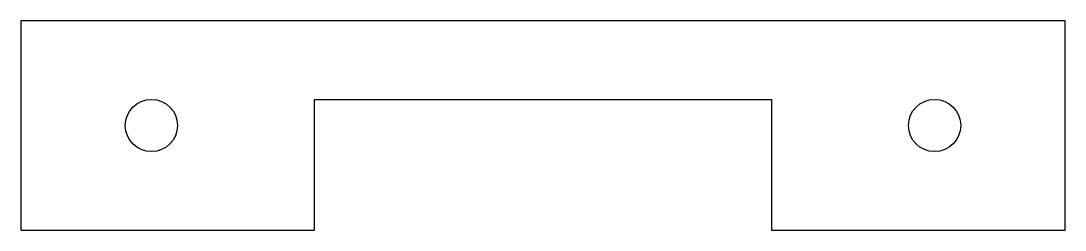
# Model space of a CAD drawing. Header units: millimetres. Extents: x -20 to 20, y 0 to 8.
import ezdxf

# ---------------------------------------------------------------- set-up
doc = ezdxf.new("R2010")
doc.units = ezdxf.units.MM
doc.layers.get('0').update_dxf_attribs({"linetype": 'CONTINUOUS'})

msp = doc.modelspace()

# ---------------------------------------------------------------- linework, layer by layer
msp.add_lwpolyline([(20, 8), (-20, 8), (-20, 0), (-8.75, 0), (-8.75, 5), (8.75, 5), (8.75, 0), (20, 0)], close=True)
for centre in [(-15, 4), (15, 4)]:
    msp.add_circle(centre, 1)

doc.saveas('drawing.dxf')
